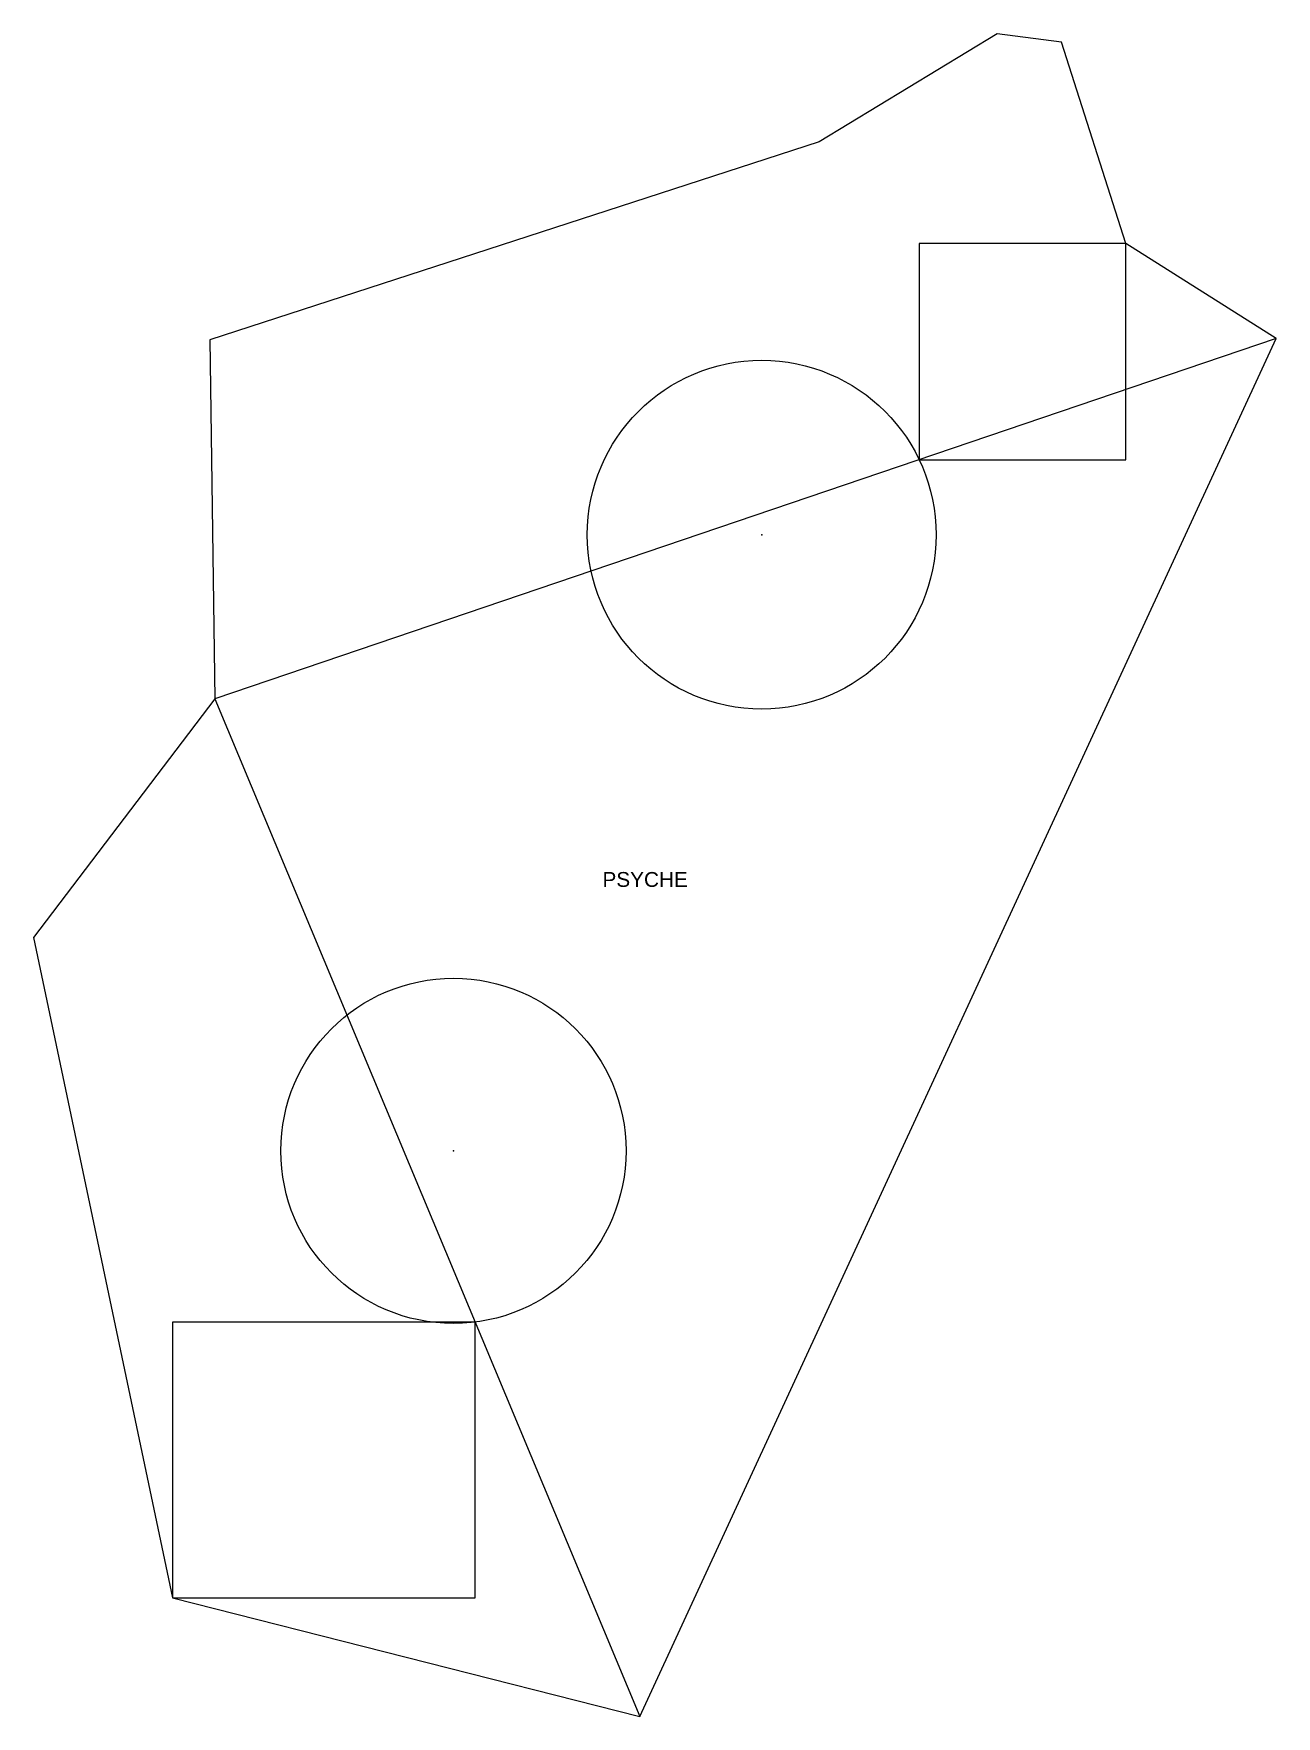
# Model space of a CAD drawing. Header units: inches. Extents: x 413088 to 413925, y 6323259 to 6324392.
import ezdxf

# ---------------------------------------------------------------- set-up
doc = ezdxf.new("R2010")
doc.units = ezdxf.units.IN
doc.header["$MEASUREMENT"] = 0
doc.layers.add('TEST', color=7, linetype='Continuous')
doc.styles.get("Standard").update_dxf_attribs({"font": 'arial.ttf'})

msp = doc.modelspace()

# ---------------------------------------------------------------- linework, layer by layer
at = {"layer": 'TEST'}
for p, q in [((413924.9, 6324187.1), (413210.4, 6323944.4)), ((413210.4, 6323944.4), (413496.4, 6323259.4))]:
    msp.add_line(p, q, dxfattribs=at)
msp.add_lwpolyline([(413736.9, 6324392.2), (413617.2, 6324319.3), (413206.9, 6324186), (413210.4, 6323944.4), (413088.4, 6323783.7), (413181.8, 6323339.2), (413496.4, 6323259.4), (413924.9, 6324187.1), (413823.5, 6324250.9), (413780.2, 6324386.5), (413736.9, 6324392.2)], dxfattribs=at)
for points in [[(413823.5, 6324250.9), (413684.5, 6324250.9), (413684.5, 6324105.4), (413823.5, 6324105.4)], [(413181.8, 6323339.2), (413385.6, 6323339.2), (413385.6, 6323524.7), (413181.8, 6323524.7)]]:
    msp.add_lwpolyline(points, close=True, dxfattribs=at)
for centre, radius in [((413578.5, 6324054.9), 117.4), ((413371, 6323640.1), 116.2)]:
    msp.add_circle(centre, radius, dxfattribs=at)
for p in [(413578.5, 6324054.9), (413371, 6323640.1)]:
    msp.add_point(p, dxfattribs=at)

# ---------------------------------------------------------------- texts
msp.add_text('PSYCHE', height=10, dxfattribs=at).set_placement((413471.3, 6323817.8))

doc.saveas('drawing.dxf')
